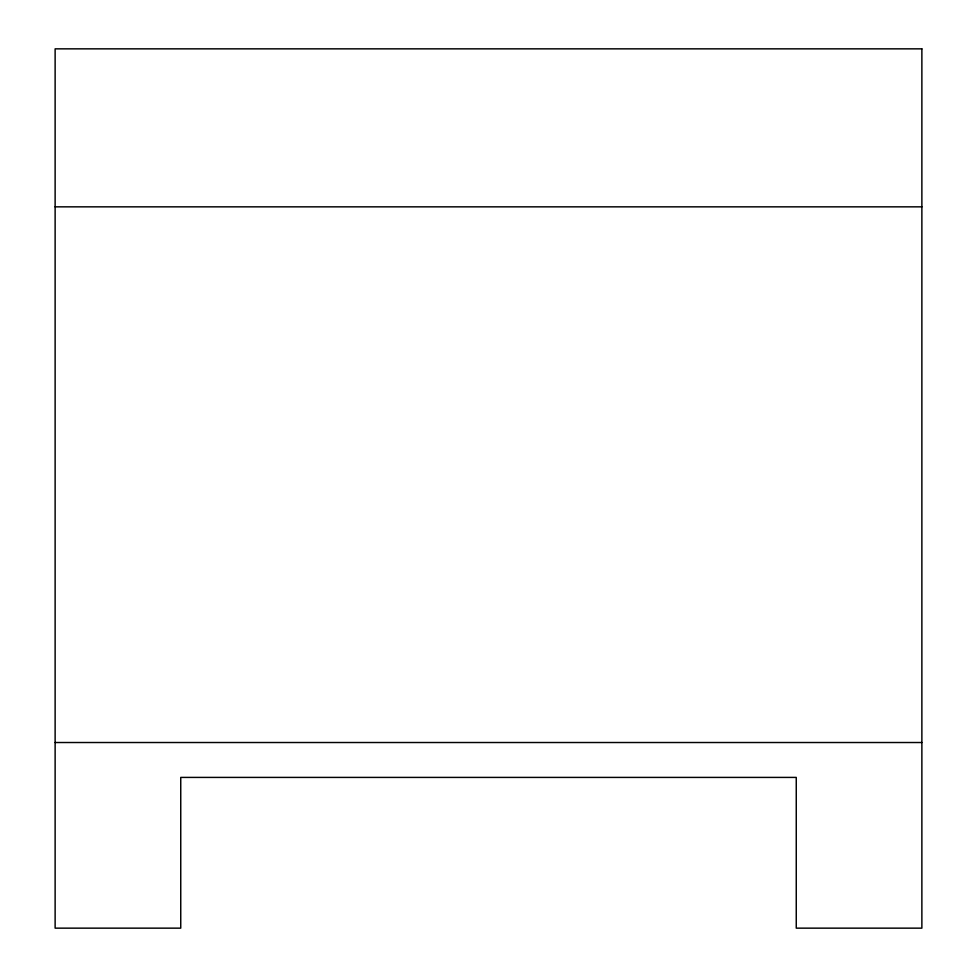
<?xml version="1.0" encoding="UTF-8"?>
<svg xmlns="http://www.w3.org/2000/svg" width="977" height="977" viewBox="0 0 977 977"><rect width="100%" height="100%" fill="white"/><g stroke="black" fill="none" stroke-linecap="round" stroke-linejoin="round"><path stroke-width="1.47" d="M55.127 206.843L921.873 206.843M55.127 742.52L921.873 742.52M921.873 48.85L55.127 48.85L55.127 928.15L180.745 928.15L180.745 777.411L796.255 777.411L796.255 928.15L921.873 928.15L921.873 48.85"/></g></svg>
